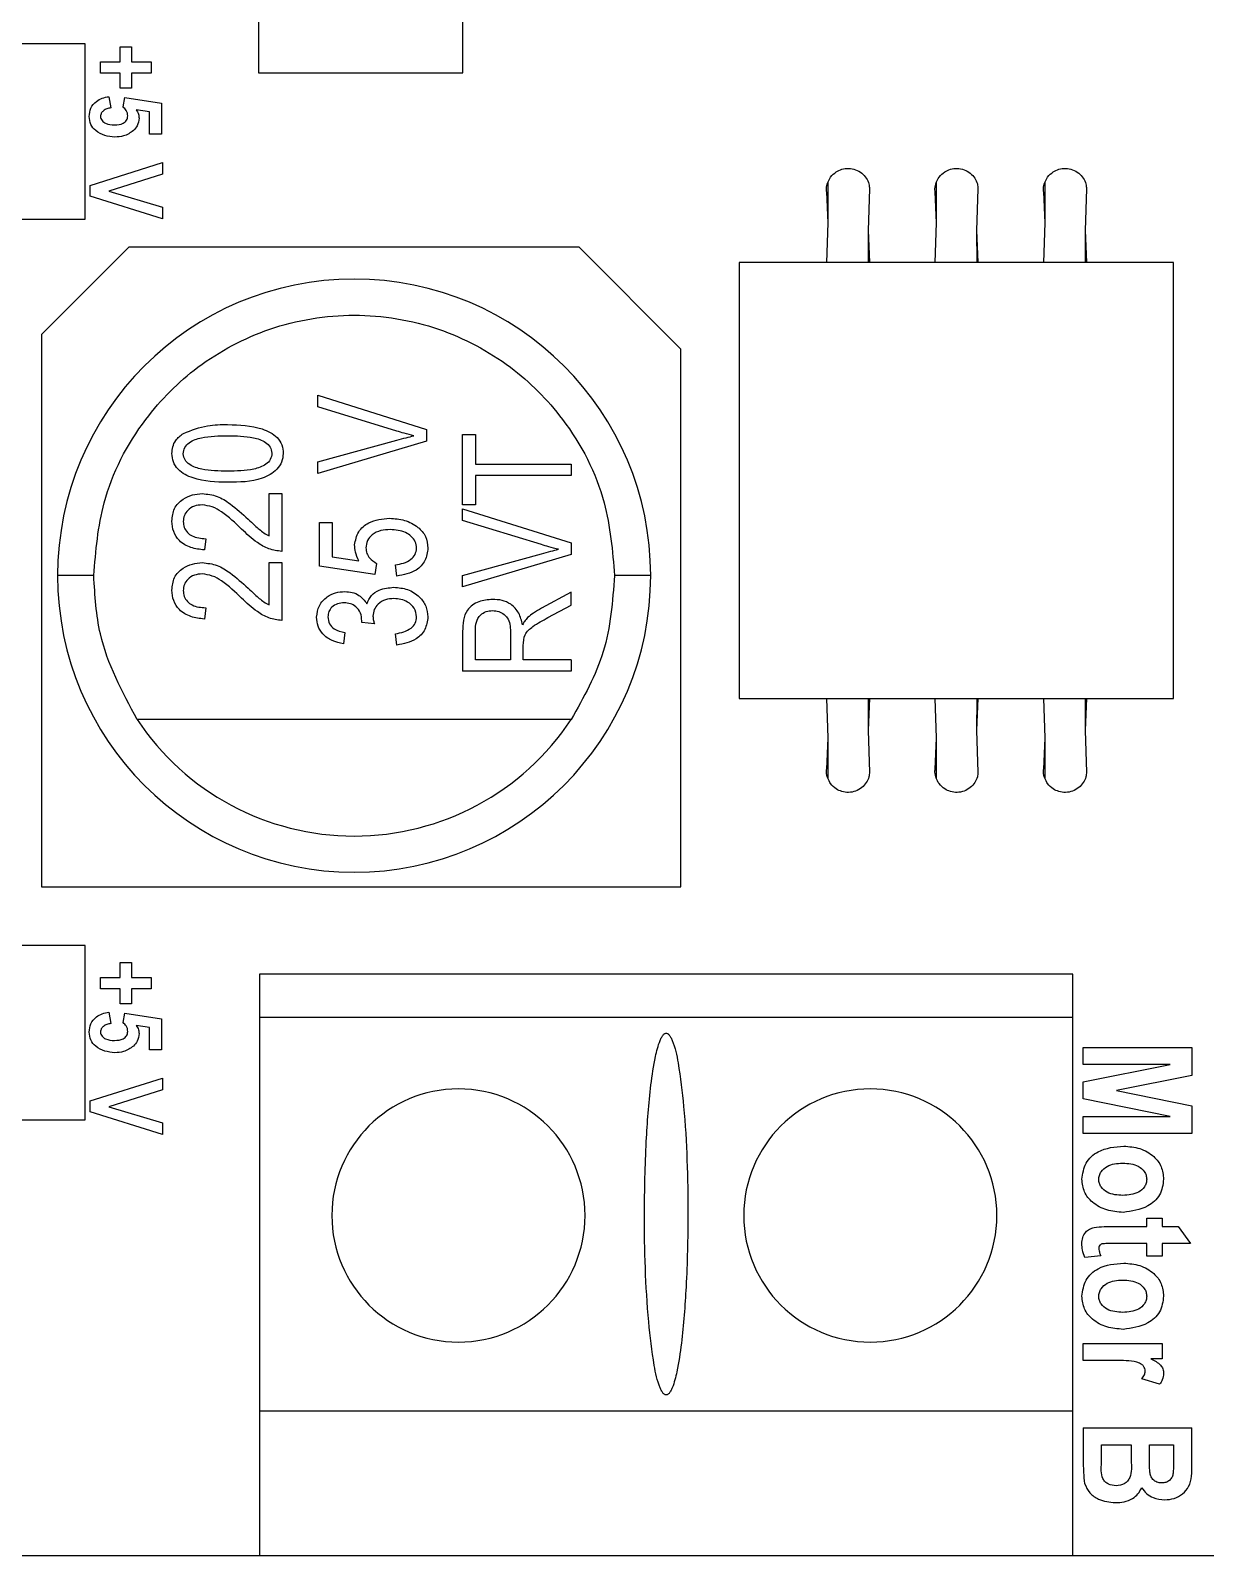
# Model space of a CAD drawing. Header units: millimetres. Extents: x 53 to 376, y 29 to 265.
# Drawn here: x 138.05 to 146.18, y 83.14 to 93.68 of the extents above; entities that cross this region are included whole.
import ezdxf

# ---------------------------------------------------------------- set-up
doc = ezdxf.new("R2010")
doc.units = ezdxf.units.MM

msp = doc.modelspace()

# ---------------------------------------------------------------- linework, layer by layer
at = {"color": 7, "linetype": 'Continuous', "lineweight": 25}
for p, q in [((139.6286, 94.3906), (139.6286, 93.3845)), ((141.0416, 93.3845), (141.0416, 94.3906)), ((138.4303, 93.5849), (135.8172, 93.5849)), ((138.4303, 92.3729), (138.4303, 93.5849)), ((138.6738, 93.4593), (138.6738, 93.5632)), ((138.6738, 93.5632), (138.7518, 93.5632)), ((138.7518, 93.5632), (138.7518, 93.4593)), ((138.5375, 93.3813), (138.5375, 93.4593)), ((138.5375, 93.4593), (138.6738, 93.4593)), ((138.7518, 93.4593), (138.8881, 93.4593)), ((138.8881, 93.4593), (138.8881, 93.3813)), ((138.6738, 93.3813), (138.5375, 93.3813)), ((138.6738, 93.2774), (138.6738, 93.3813)), ((138.8881, 93.3813), (138.7518, 93.3813)), ((138.7518, 93.3813), (138.7518, 93.2774)), ((139.6286, 93.3845), (141.0416, 93.3845)), ((138.5959, 93.219), (138.6089, 93.1411)), ((138.7518, 93.2774), (138.6738, 93.2774)), ((138.6933, 93.1478), (138.7063, 93.2125)), ((138.7063, 93.2125), (138.9596, 93.1735)), ((138.8751, 93.1144), (138.7848, 93.1283)), ((138.8751, 92.9593), (138.8751, 93.1144)), ((138.9596, 93.1735), (138.9596, 92.9593)), ((138.9596, 92.9593), (138.8751, 92.9593)), ((138.466, 92.6063), (138.966, 92.7644)), ((138.966, 92.7644), (138.966, 92.6834)), ((138.966, 92.6834), (138.596, 92.5664)), ((138.466, 92.531), (138.466, 92.6063)), ((138.596, 92.5664), (138.966, 92.4559)), ((143.5557, 92.5619), (143.5644, 92.3478)), ((143.8463, 92.2947), (143.8551, 92.5828)), ((144.3057, 92.5619), (144.3144, 92.3478)), ((144.5963, 92.2947), (144.6051, 92.5828)), ((145.0557, 92.5619), (145.0644, 92.3478)), ((145.3463, 92.2947), (145.3551, 92.5828)), ((138.966, 92.3748), (138.466, 92.531)), ((138.966, 92.4559), (138.966, 92.3748)), ((137.2224, 92.3729), (138.4303, 92.3729)), ((143.5644, 92.3465), (143.556, 92.0734)), ((143.5644, 92.3478), (143.5644, 92.3465)), ((144.3144, 92.3465), (144.306, 92.0734)), ((144.3144, 92.3478), (144.3144, 92.3465)), ((145.0644, 92.3465), (145.056, 92.0734)), ((145.0644, 92.3478), (145.0644, 92.3465)), ((143.8554, 92.0734), (143.8463, 92.2959)), ((143.8463, 92.2947), (143.8463, 92.2959)), ((144.6054, 92.0734), (144.5963, 92.2959)), ((145.3554, 92.0734), (145.3463, 92.2959)), ((138.7329, 92.1794), (138.1295, 91.576)), ((141.8453, 92.1794), (138.7329, 92.1794)), ((142.5501, 91.4746), (141.8453, 92.1794)), ((142.9517, 92.0734), (142.9517, 89.0605)), ((145.9553, 92.0734), (142.9517, 92.0734)), ((145.9553, 89.0605), (145.9553, 92.0734)), ((138.1295, 91.576), (138.1295, 87.7583)), ((142.5501, 87.7583), (142.5501, 91.4746)), ((140.0409, 91.0747), (140.0409, 91.1556)), ((140.0409, 91.1556), (140.7909, 90.9194)), ((140.585, 90.9079), (140.0409, 91.0747)), ((140.7909, 90.9194), (140.7909, 90.8389)), ((141.0409, 90.3974), (141.0409, 90.8844)), ((141.0409, 90.8844), (141.1286, 90.8844)), ((141.1286, 90.8844), (141.1286, 90.6798)), ((140.0409, 90.6948), (140.585, 90.8449)), ((140.7909, 90.8389), (140.0409, 90.6146)), ((140.0409, 90.6146), (140.0409, 90.6948)), ((141.1286, 90.6798), (141.7909, 90.6798)), ((141.7909, 90.6798), (141.7909, 90.6019)), ((141.7909, 90.6019), (141.1286, 90.6019)), ((141.1286, 90.6019), (141.1286, 90.3974)), ((139.7032, 90.1834), (139.7032, 90.4756)), ((139.7032, 90.4756), (139.7909, 90.4756)), ((139.7909, 90.4756), (139.7909, 90.0763)), ((141.1286, 90.3974), (141.0409, 90.3974)), ((141.0409, 90.2902), (141.0409, 90.3712)), ((141.0409, 90.3712), (141.7909, 90.135)), ((140.0506, 89.974), (140.0506, 90.276)), ((140.0506, 90.276), (140.1383, 90.276)), ((140.1383, 90.276), (140.1383, 90.0393)), ((141.585, 90.1234), (141.0409, 90.2902)), ((139.2649, 90.164), (139.2552, 90.086)), ((141.7909, 90.135), (141.7909, 90.0545)), ((140.1383, 90.0393), (140.3235, 90.0112)), ((141.0409, 89.9104), (141.585, 90.0604)), ((141.7909, 90.0545), (141.0409, 89.8302)), ((139.7032, 89.7062), (139.7032, 89.9984)), ((139.7032, 89.9984), (139.7909, 89.9984)), ((139.7909, 89.9984), (139.7909, 89.599)), ((140.4349, 89.9156), (140.0506, 89.974)), ((140.446, 89.9935), (140.4349, 89.9156)), ((140.5864, 89.9058), (140.5766, 89.9838)), ((141.0409, 89.8302), (141.0409, 89.9104)), ((141.7909, 89.7935), (141.5859, 89.6838)), ((141.6305, 89.6183), (141.7909, 89.7049)), ((141.7909, 89.7049), (141.7909, 89.7935)), ((139.2649, 89.6867), (139.2552, 89.6088)), ((140.3428, 89.5844), (140.3439, 89.5961)), ((140.226, 89.5162), (140.2162, 89.4383)), ((140.4311, 89.5747), (140.3428, 89.5844)), ((140.5864, 89.4286), (140.5766, 89.5065)), ((141.0409, 89.5235), (141.0409, 89.248)), ((141.1286, 89.326), (141.1286, 89.529)), ((141.3721, 89.5087), (141.3721, 89.326)), ((141.4597, 89.326), (141.4597, 89.4253)), ((141.3721, 89.326), (141.1286, 89.326)), ((141.7909, 89.326), (141.4597, 89.326)), ((141.7909, 89.326), (141.7909, 89.248)), ((141.7909, 89.248), (141.0409, 89.248)), ((142.9517, 89.0605), (145.9553, 89.0605)), ((143.556, 89.0605), (143.5644, 88.7874)), ((143.8463, 88.8379), (143.8554, 89.0605)), ((144.306, 89.0605), (144.3144, 88.7874)), ((144.5963, 88.8379), (144.6054, 89.0605)), ((145.056, 89.0605), (145.0644, 88.7874)), ((145.3463, 88.8379), (145.3554, 89.0605)), ((141.7909, 88.9139), (138.7909, 88.9139)), ((143.5644, 88.7861), (143.5557, 88.572)), ((143.5644, 88.7874), (143.5644, 88.7861)), ((143.8551, 88.5511), (143.8463, 88.8392)), ((143.8463, 88.8379), (143.8463, 88.8392)), ((144.3144, 88.7861), (144.3057, 88.572)), ((144.3144, 88.7874), (144.3144, 88.7861)), ((144.6051, 88.5511), (144.5963, 88.8392)), ((145.0644, 88.7861), (145.0557, 88.572)), ((145.0644, 88.7874), (145.0644, 88.7861)), ((145.3551, 88.5511), (145.3463, 88.8392)), ((138.1295, 87.7583), (142.5501, 87.7583)), ((138.4303, 87.3531), (137.2224, 87.3531)), ((138.4303, 86.1478), (138.4303, 87.3531)), ((138.6738, 87.1311), (138.6738, 87.235)), ((138.6738, 87.235), (138.7518, 87.235)), ((138.7518, 87.235), (138.7518, 87.1311)), ((138.5375, 87.0532), (138.5375, 87.1311)), ((138.5375, 87.1311), (138.6738, 87.1311)), ((138.7518, 87.1311), (138.8881, 87.1311)), ((138.8881, 87.1311), (138.8881, 87.0532)), ((145.2589, 87.1552), (139.6367, 87.1552)), ((139.6367, 87.1552), (139.6367, 86.8552)), ((145.2589, 86.8552), (145.2589, 87.1552)), ((138.6738, 87.0532), (138.5375, 87.0532)), ((138.6738, 86.9493), (138.6738, 87.0532)), ((138.8881, 87.0532), (138.7518, 87.0532)), ((138.7518, 87.0532), (138.7518, 86.9493)), ((138.5959, 86.8908), (138.6089, 86.8129)), ((138.7518, 86.9493), (138.6738, 86.9493)), ((138.6933, 86.8196), (138.7063, 86.8843)), ((138.7063, 86.8843), (138.9596, 86.8454)), ((139.6367, 86.8552), (139.6367, 84.1362)), ((145.2589, 86.8552), (139.6367, 86.8552)), ((145.2589, 84.1362), (145.2589, 86.8552)), ((138.8751, 86.7862), (138.7848, 86.8001)), ((138.8751, 86.6311), (138.8751, 86.7862)), ((138.9596, 86.8454), (138.9596, 86.6311)), ((145.3312, 86.5306), (145.3312, 86.6475)), ((145.3312, 86.6475), (146.0812, 86.6475)), ((146.0812, 86.6475), (146.0812, 86.454)), ((138.9596, 86.6311), (138.8751, 86.6311)), ((138.466, 86.2781), (138.966, 86.4363)), ((138.966, 86.4363), (138.966, 86.3552)), ((145.3312, 86.411), (145.9313, 86.5306)), ((145.9313, 86.5306), (145.3312, 86.5306)), ((146.0812, 86.454), (145.5598, 86.3504)), ((138.966, 86.3552), (138.596, 86.2382)), ((145.3312, 86.2921), (145.3312, 86.411)), ((145.5598, 86.3504), (146.0812, 86.2448)), ((138.466, 86.2028), (138.466, 86.2781)), ((138.596, 86.2382), (138.966, 86.1278)), ((145.9313, 86.1702), (145.3312, 86.2921)), ((146.0812, 86.2448), (146.0812, 86.0533)), ((135.8172, 86.1478), (138.4303, 86.1478)), ((138.966, 86.0467), (138.466, 86.2028)), ((138.966, 86.1278), (138.966, 86.0467)), ((145.3312, 86.1702), (145.9313, 86.1702)), ((145.3312, 86.0533), (145.3312, 86.1702)), ((146.0812, 86.0533), (145.3312, 86.0533)), ((145.5289, 85.4104), (145.7695, 85.4104)), ((145.7695, 85.4104), (145.7695, 85.4689)), ((145.7695, 85.4689), (145.8766, 85.4689)), ((145.8766, 85.4689), (145.8766, 85.4104)), ((145.8766, 85.4104), (145.9862, 85.4104)), ((145.9862, 85.4104), (146.0714, 85.2936)), ((145.7695, 85.2936), (145.5441, 85.2936)), ((145.7695, 85.2059), (145.7695, 85.2936)), ((145.8766, 85.2936), (145.8766, 85.2059)), ((146.0714, 85.2936), (145.8766, 85.2936)), ((145.4523, 85.2065), (145.343, 85.1962)), ((145.8766, 85.2059), (145.7695, 85.2059)), ((145.3312, 84.4851), (145.3312, 84.602)), ((145.3312, 84.602), (145.8766, 84.602)), ((145.8766, 84.602), (145.8766, 84.4949)), ((145.4996, 84.4851), (145.3312, 84.4851)), ((145.8766, 84.4949), (145.7992, 84.4949)), ((145.8591, 84.3195), (145.7361, 84.3565)), ((139.6367, 84.1362), (145.2589, 84.1362)), ((139.6367, 84.1362), (139.6367, 83.1362)), ((145.2589, 83.1362), (145.2589, 84.1362)), ((145.3312, 84.0176), (145.3312, 83.8079)), ((145.3312, 84.0176), (146.0812, 84.0176)), ((146.0812, 83.7656), (146.0812, 84.0176)), ((145.4578, 83.9007), (145.6623, 83.9007)), ((145.4578, 83.7771), (145.4578, 83.9007)), ((145.6623, 83.9007), (145.6623, 83.793)), ((145.789, 83.9007), (145.9545, 83.9007)), ((145.789, 83.8112), (145.789, 83.9007)), ((145.9545, 83.9007), (145.9545, 83.8223)), ((136.7682, 83.1362), (139.6367, 83.1362)), ((139.6367, 83.1362), (145.2589, 83.1362)), ((145.2589, 83.1362), (154.5779, 83.1362))]:
    msp.add_line(p, q, dxfattribs=at)
at = {"color": 8, "linetype": 'Continuous', "lineweight": 25}
for p, q in [((143.5646, 92.6252), (143.5644, 92.3478)), ((144.3146, 92.6252), (144.3144, 92.3478)), ((145.0646, 92.6252), (145.0644, 92.3478)), ((143.8465, 92.0734), (143.8463, 92.2947)), ((144.5965, 92.0734), (144.5963, 92.2959)), ((145.3465, 92.0734), (145.3463, 92.2959)), ((143.8463, 88.8392), (143.8465, 89.0605)), ((144.5963, 88.8379), (144.5965, 89.0605)), ((145.3463, 88.8379), (145.3465, 89.0605)), ((143.5644, 88.7861), (143.5646, 88.5087)), ((144.3144, 88.7861), (144.3146, 88.5087)), ((145.0644, 88.7861), (145.0646, 88.5087))]:
    msp.add_line(p, q, dxfattribs=at)
at = {"color": 7, "linetype": 'Continuous', "lineweight": 25}
for centre, radius, start, end in [((140.2909, 89.9089), 2.05, 90, 180), ((140.2909, 89.9089), 2.05, 0, 90), ((140.2909, 89.9089), 2.05, 180, 270), ((140.2909, 89.9089), 2.05, 270, 0), ((140.2909, 89.9089), 1.8, 213.55731, 326.44269), ((141.0117, 85.4862), 0.875, 0, 180), ((143.8589, 85.4862), 0.875, 0, 180), ((141.0117, 85.4862), 0.875, 180, 0), ((143.8589, 85.4862), 0.875, 180, 0)]:
    msp.add_arc(centre, radius, start, end, dxfattribs=at)
for points, knots in [([(138.4596, 93.0818), (138.4617, 93.1019), (138.4659, 93.1421), (138.5033, 93.187), (138.5493, 93.2112), (138.5804, 93.2164), (138.5959, 93.219)], [0, 0, 0, 0, 0.27953209, 0.55867709, 0.77909964, 1, 1, 1, 1]), ([(138.6364, 92.9398), (138.6128, 92.942), (138.5656, 92.9466), (138.5061, 92.9775), (138.465, 93.0256), (138.4614, 93.0631), (138.4596, 93.0818)], [0, 0, 0, 0, 0.2804649, 0.5609144, 0.7802416, 1, 1, 1, 1]), ([(138.6089, 93.1411), (138.5996, 93.1397), (138.5809, 93.137), (138.5579, 93.1239), (138.5411, 93.1054), (138.5387, 93.0907), (138.5375, 93.0833)], [0, 0, 0, 0, 0.2807189, 0.560673, 0.7809003, 1, 1, 1, 1]), ([(138.5375, 93.0833), (138.538, 93.0781), (138.539, 93.0675), (138.5502, 93.0492), (138.5808, 93.0265), (138.613, 93.0251), (138.6345, 93.0242)], [0, 0, 0, 0, 0.1253582, 0.2507378, 0.5004259, 1, 1, 1, 1]), ([(138.6345, 93.0242), (138.6557, 93.0252), (138.6875, 93.0267), (138.7159, 93.0516), (138.7246, 93.0707), (138.7254, 93.081), (138.7258, 93.0862)], [0, 0, 0, 0, 0.4992306, 0.7488448, 0.8743838, 1, 1, 1, 1]), ([(138.7258, 93.0862), (138.7252, 93.0929), (138.7241, 93.1063), (138.7134, 93.1284), (138.7009, 93.1404), (138.6933, 93.1478)], [0, 0, 0, 0, 0.2800269, 0.5601519, 1, 1, 1, 1]), ([(138.8037, 93.0715), (138.8016, 93.0529), (138.7978, 93.0198), (138.7753, 92.9955), (138.7654, 92.9847)], [0, 0, 0, 0, 0.55891, 1, 1, 1, 1]), ([(138.7848, 93.1283), (138.7907, 93.1184), (138.8012, 93.1008), (138.803, 93.0804), (138.8037, 93.0715)], [0, 0, 0, 0, 0.5599586, 1, 1, 1, 1]), ([(138.7654, 92.9847), (138.7435, 92.9697), (138.7044, 92.9429), (138.6572, 92.9407), (138.6364, 92.9398)], [0, 0, 0, 0, 0.5584333, 1, 1, 1, 1]), ([(143.5646, 92.6252), (143.5706, 92.6382), (143.5841, 92.6675), (143.6195, 92.6994), (143.663, 92.7196), (143.7096, 92.7258), (143.7581, 92.7168), (143.801, 92.6923), (143.8319, 92.6573), (143.851, 92.6195), (143.8524, 92.5936), (143.853, 92.582)], [0, 0, 0, 0, 0.10494218, 0.2357126, 0.33982716, 0.45447858, 0.57535405, 0.69622695, 0.81088168, 0.91499708, 1, 1, 1, 1]), ([(144.3146, 92.6252), (144.3206, 92.6382), (144.3341, 92.6675), (144.3695, 92.6994), (144.413, 92.7196), (144.4596, 92.7258), (144.5081, 92.7168), (144.551, 92.6923), (144.5819, 92.6573), (144.601, 92.6195), (144.6024, 92.5936), (144.603, 92.582)], [0, 0, 0, 0, 0.1049421, 0.2357125, 0.339827, 0.4544829, 0.5753538, 0.6962266, 0.8108813, 0.9149966, 1, 1, 1, 1]), ([(145.0646, 92.6252), (145.0706, 92.6382), (145.0841, 92.6675), (145.1195, 92.6994), (145.163, 92.7196), (145.2096, 92.7258), (145.2581, 92.7168), (145.301, 92.6923), (145.3319, 92.6573), (145.351, 92.6195), (145.3524, 92.5936), (145.353, 92.582)], [0, 0, 0, 0, 0.1049421, 0.2357125, 0.339827, 0.4544829, 0.5753538, 0.6962266, 0.8108813, 0.9149966, 1, 1, 1, 1]), ([(143.5595, 92.5495), (143.5573, 92.5608), (143.5526, 92.5863), (143.5603, 92.6113), (143.5646, 92.6252)], [0, 0, 0, 0, 0.4433395, 1, 1, 1, 1]), ([(144.3095, 92.5495), (144.3073, 92.5608), (144.3026, 92.5863), (144.3103, 92.6113), (144.3146, 92.6252)], [0, 0, 0, 0, 0.4433395, 1, 1, 1, 1]), ([(145.0595, 92.5495), (145.0573, 92.5608), (145.0526, 92.5863), (145.0603, 92.6113), (145.0646, 92.6252)], [0, 0, 0, 0, 0.4433395, 1, 1, 1, 1]), ([(138.4909, 89.9089), (138.5051, 90.0791), (138.5372, 90.4645), (138.8012, 90.9717), (139.2082, 91.3807), (139.7067, 91.6445), (140.2909, 91.7419), (140.8751, 91.6445), (141.3736, 91.3807), (141.7806, 90.9717), (142.0446, 90.4645), (142.0767, 90.0791), (142.0909, 89.9089)], [0, 0, 0, 0, 0.09041246, 0.20477625, 0.29518873, 0.3948976, 0.49999997, 0.60510235, 0.70481137, 0.79522373, 0.90958751, 1, 1, 1, 1]), ([(139.0312, 90.7537), (139.0323, 90.7692), (139.0346, 90.8003), (139.0588, 90.852), (139.0908, 90.8767), (139.1103, 90.8917)], [0, 0, 0, 0, 0.2805287, 0.5607043, 1, 1, 1, 1]), ([(139.1091, 90.7505), (139.1114, 90.7657), (139.1161, 90.7962), (139.1611, 90.8407), (139.2639, 90.8743), (139.355, 90.8747), (139.4159, 90.875)], [0, 0, 0, 0, 0.1242167, 0.2490975, 0.4981987, 1, 1, 1, 1]), ([(139.1103, 90.8917), (139.1653, 90.9133), (139.2639, 90.952), (139.3696, 90.9526), (139.4162, 90.9529)], [0, 0, 0, 0, 0.5583486, 1, 1, 1, 1]), ([(139.4159, 90.875), (139.4762, 90.8747), (139.5665, 90.8744), (139.6674, 90.8413), (139.7145, 90.8001), (139.72, 90.77), (139.7227, 90.7551)], [0, 0, 0, 0, 0.5017677, 0.751081, 0.8760536, 1, 1, 1, 1]), ([(139.4162, 90.9529), (139.497, 90.9504), (139.6179, 90.9467), (139.7488, 90.8823), (139.7953, 90.8134), (139.7988, 90.773), (139.8006, 90.7528)], [0, 0, 0, 0, 0.5008645, 0.7499492, 0.8749112, 1, 1, 1, 1]), ([(140.7032, 90.875), (140.6811, 90.8807), (140.6414, 90.891), (140.6022, 90.9027), (140.585, 90.9079)], [0, 0, 0, 0, 0.5599913, 1, 1, 1, 1]), ([(140.585, 90.8449), (140.607, 90.8507), (140.6463, 90.8612), (140.6858, 90.8708), (140.7032, 90.875)], [0, 0, 0, 0, 0.5600019, 1, 1, 1, 1]), ([(139.4162, 90.5536), (139.3353, 90.556), (139.2142, 90.5597), (139.0831, 90.6241), (139.0366, 90.693), (139.033, 90.7335), (139.0312, 90.7537)], [0, 0, 0, 0, 0.50081964, 0.74996435, 0.87490335, 1, 1, 1, 1]), ([(139.7227, 90.7551), (139.7203, 90.7399), (139.7155, 90.7095), (139.6699, 90.6658), (139.5676, 90.6321), (139.4767, 90.6317), (139.4159, 90.6315)], [0, 0, 0, 0, 0.1241711, 0.2490431, 0.4981939, 1, 1, 1, 1]), ([(139.8006, 90.7528), (139.7985, 90.7326), (139.7943, 90.6924), (139.747, 90.6247), (139.6191, 90.5558), (139.4974, 90.5544), (139.4162, 90.5536)], [0, 0, 0, 0, 0.12497387, 0.25003946, 0.49900166, 1, 1, 1, 1]), ([(139.4159, 90.6315), (139.3557, 90.6318), (139.2656, 90.6322), (139.1648, 90.6648), (139.1174, 90.7056), (139.1119, 90.7356), (139.1091, 90.7505)], [0, 0, 0, 0, 0.501809, 0.7511799, 0.8760776, 1, 1, 1, 1]), ([(139.0312, 90.2857), (139.0339, 90.3159), (139.0394, 90.3761), (139.1016, 90.4377), (139.1712, 90.4703), (139.2179, 90.4739), (139.2413, 90.4756)], [0, 0, 0, 0, 0.2796855, 0.5581943, 0.7790705, 1, 1, 1, 1]), ([(139.2413, 90.4756), (139.2761, 90.4718), (139.3457, 90.4642), (139.4515, 90.3951), (139.5173, 90.3356), (139.5576, 90.2993)], [0, 0, 0, 0, 0.279147, 0.5590622, 1, 1, 1, 1]), ([(139.2398, 90.3977), (139.2216, 90.3963), (139.1851, 90.3934), (139.1413, 90.3649), (139.1134, 90.3258), (139.1105, 90.2972), (139.1091, 90.2828)], [0, 0, 0, 0, 0.2804285, 0.5599235, 0.7798798, 1, 1, 1, 1]), ([(139.5125, 90.23), (139.4686, 90.2726), (139.4073, 90.3318), (139.3117, 90.388), (139.2637, 90.3945), (139.2398, 90.3977)], [0, 0, 0, 0, 0.560609, 0.78059, 1, 1, 1, 1]), ([(139.2552, 90.086), (139.2239, 90.0898), (139.1617, 90.0973), (139.083, 90.1416), (139.0371, 90.2115), (139.0332, 90.2609), (139.0312, 90.2857)], [0, 0, 0, 0, 0.2809256, 0.56012, 0.7797836, 1, 1, 1, 1]), ([(139.1091, 90.2828), (139.1103, 90.269), (139.1128, 90.2415), (139.1364, 90.2063), (139.1849, 90.1697), (139.232, 90.1663), (139.2649, 90.164)], [0, 0, 0, 0, 0.18703834, 0.37392862, 0.56103987, 1, 1, 1, 1]), ([(139.7909, 90.0763), (139.7606, 90.0802), (139.6999, 90.0881), (139.6048, 90.1445), (139.5476, 90.1976), (139.5125, 90.23)], [0, 0, 0, 0, 0.278994, 0.5591481, 1, 1, 1, 1]), ([(139.5576, 90.2993), (139.5731, 90.2848), (139.5985, 90.261), (139.6347, 90.2286), (139.6668, 90.2026), (139.6911, 90.1898), (139.7032, 90.1834)], [0, 0, 0, 0, 0.340061, 0.5600873, 0.780068, 1, 1, 1, 1]), ([(140.2941, 90.1223), (140.3003, 90.1534), (140.3126, 90.216), (140.4046, 90.2925), (140.4859, 90.3004), (140.5355, 90.3052)], [0, 0, 0, 0, 0.2787336, 0.5596186, 1, 1, 1, 1]), ([(140.5398, 90.2273), (140.5177, 90.2262), (140.4736, 90.2241), (140.417, 90.1971), (140.3783, 90.1527), (140.3742, 90.1179), (140.3721, 90.1005)], [0, 0, 0, 0, 0.28105802, 0.56063994, 0.78041522, 1, 1, 1, 1]), ([(140.5355, 90.3052), (140.5706, 90.3026), (140.6406, 90.2974), (140.7288, 90.252), (140.7915, 90.1825), (140.7976, 90.127), (140.8006, 90.0993)], [0, 0, 0, 0, 0.28072495, 0.56086561, 0.78041618, 1, 1, 1, 1]), ([(140.7227, 90.0985), (140.7207, 90.1141), (140.7168, 90.1452), (140.6857, 90.1818), (140.6298, 90.2204), (140.5769, 90.2244), (140.5398, 90.2273)], [0, 0, 0, 0, 0.1864658, 0.3733933, 0.5606476, 1, 1, 1, 1]), ([(140.3235, 90.0112), (140.3141, 90.0309), (140.2972, 90.0662), (140.2951, 90.1051), (140.2941, 90.1223)], [0, 0, 0, 0, 0.5597816, 1, 1, 1, 1]), ([(141.7032, 90.0906), (141.6811, 90.0963), (141.6414, 90.1066), (141.6022, 90.1183), (141.585, 90.1234)], [0, 0, 0, 0, 0.5599799, 1, 1, 1, 1]), ([(140.3721, 90.1005), (140.3735, 90.0877), (140.3763, 90.0621), (140.4006, 90.0217), (140.4288, 90.0042), (140.446, 89.9935)], [0, 0, 0, 0, 0.2802127, 0.5607513, 1, 1, 1, 1]), ([(140.5766, 89.9838), (140.5955, 89.9867), (140.6331, 89.9926), (140.6813, 90.0164), (140.7161, 90.0535), (140.7205, 90.0835), (140.7227, 90.0985)], [0, 0, 0, 0, 0.28111587, 0.56110127, 0.78100775, 1, 1, 1, 1]), ([(140.8006, 90.0993), (140.7966, 90.0694), (140.7885, 90.0095), (140.7099, 89.9276), (140.6332, 89.9141), (140.5864, 89.9058)], [0, 0, 0, 0, 0.2799864, 0.5604416, 1, 1, 1, 1]), ([(141.585, 90.0604), (141.607, 90.0663), (141.6463, 90.0768), (141.6858, 90.0864), (141.7032, 90.0906)], [0, 0, 0, 0, 0.56000537, 1, 1, 1, 1]), ([(138.4909, 89.9089), (138.4555, 89.9089), (138.3817, 89.9089), (138.2979, 89.9089), (138.2491, 89.9089), (138.2436, 89.9089), (138.2409, 89.9089)], [0, 0, 0, 0, 0.27026278, 0.56242909, 0.78973676, 1, 1, 1, 1]), ([(138.7909, 88.9139), (138.6876, 89.1062), (138.5192, 89.4197), (138.4988, 89.7725), (138.4909, 89.9089)], [0, 0, 0, 0, 0.6132947, 1, 1, 1, 1]), ([(139.0312, 89.8084), (139.0339, 89.8386), (139.0394, 89.8989), (139.1016, 89.9604), (139.1712, 89.993), (139.2179, 89.9966), (139.2413, 89.9984)], [0, 0, 0, 0, 0.279685, 0.5581939, 0.7790702, 1, 1, 1, 1]), ([(139.2398, 89.9205), (139.2216, 89.919), (139.1851, 89.9161), (139.1413, 89.8877), (139.1134, 89.8486), (139.1105, 89.8199), (139.1091, 89.8055)], [0, 0, 0, 0, 0.2804281, 0.5599236, 0.7798788, 1, 1, 1, 1]), ([(139.5125, 89.7527), (139.4686, 89.7953), (139.4073, 89.8545), (139.3117, 89.9107), (139.2637, 89.9172), (139.2398, 89.9205)], [0, 0, 0, 0, 0.5606092, 0.7805901, 1, 1, 1, 1]), ([(139.2413, 89.9984), (139.2761, 89.9946), (139.3457, 89.9869), (139.4515, 89.9178), (139.5173, 89.8584), (139.5576, 89.822)], [0, 0, 0, 0, 0.279147, 0.5590622, 1, 1, 1, 1]), ([(142.0909, 89.9089), (142.0773, 89.7301), (142.0504, 89.3763), (141.8768, 89.0669), (141.7909, 88.9139)], [0, 0, 0, 0, 0.5052854, 1, 1, 1, 1]), ([(142.3409, 89.9089), (142.3365, 89.9089), (142.3273, 89.9089), (142.2597, 89.9089), (142.1756, 89.9089), (142.1184, 89.9089), (142.0909, 89.9089)], [0, 0, 0, 0, 0.27026027, 0.56242911, 0.78973611, 1, 1, 1, 1]), ([(139.2552, 89.6088), (139.2239, 89.6125), (139.1617, 89.6201), (139.083, 89.6643), (139.0371, 89.7342), (139.0332, 89.7837), (139.0312, 89.8084)], [0, 0, 0, 0, 0.2809255, 0.56012014, 0.77978301, 1, 1, 1, 1]), ([(139.1091, 89.8055), (139.1103, 89.7918), (139.1128, 89.7642), (139.1364, 89.729), (139.1849, 89.6925), (139.232, 89.6891), (139.2649, 89.6867)], [0, 0, 0, 0, 0.18703846, 0.37392886, 0.56103959, 1, 1, 1, 1]), ([(139.5576, 89.822), (139.5731, 89.8075), (139.5985, 89.7837), (139.6347, 89.7513), (139.6668, 89.7254), (139.6911, 89.7126), (139.7032, 89.7062)], [0, 0, 0, 0, 0.340061, 0.56008719, 0.78006867, 1, 1, 1, 1]), ([(140.3794, 89.7142), (140.3879, 89.7347), (140.4049, 89.7757), (140.4744, 89.8193), (140.5306, 89.8246), (140.5649, 89.8279)], [0, 0, 0, 0, 0.2796374, 0.5598247, 1, 1, 1, 1]), ([(140.5649, 89.8279), (140.5976, 89.8254), (140.663, 89.8204), (140.7407, 89.7687), (140.7923, 89.7), (140.7978, 89.6486), (140.8006, 89.6229)], [0, 0, 0, 0, 0.2803902, 0.5599335, 0.7800605, 1, 1, 1, 1]), ([(139.7909, 89.599), (139.7606, 89.603), (139.6999, 89.6108), (139.6048, 89.6672), (139.5476, 89.7203), (139.5125, 89.7527)], [0, 0, 0, 0, 0.2789939, 0.5591481, 1, 1, 1, 1]), ([(140.0312, 89.6219), (140.0349, 89.6494), (140.0424, 89.7045), (140.0978, 89.7622), (140.1615, 89.7943), (140.2048, 89.7972), (140.2264, 89.7987)], [0, 0, 0, 0, 0.2791074, 0.558817, 0.7792196, 1, 1, 1, 1]), ([(140.222, 89.7208), (140.2064, 89.7197), (140.1752, 89.7175), (140.1374, 89.6939), (140.113, 89.6608), (140.1104, 89.6362), (140.1091, 89.624)], [0, 0, 0, 0, 0.2804878, 0.5599285, 0.7799868, 1, 1, 1, 1]), ([(140.3439, 89.5961), (140.3423, 89.6146), (140.339, 89.6513), (140.3074, 89.6943), (140.2654, 89.7178), (140.2365, 89.7198), (140.222, 89.7208)], [0, 0, 0, 0, 0.2801204, 0.5593136, 0.7793502, 1, 1, 1, 1]), ([(140.2264, 89.7987), (140.2435, 89.7975), (140.2777, 89.7952), (140.3357, 89.7712), (140.3628, 89.7358), (140.3794, 89.7142)], [0, 0, 0, 0, 0.2810103, 0.5616795, 1, 1, 1, 1]), ([(140.5658, 89.75), (140.5459, 89.7486), (140.5063, 89.7459), (140.4577, 89.7168), (140.426, 89.6751), (140.4225, 89.644), (140.4208, 89.6284)], [0, 0, 0, 0, 0.2806628, 0.5602242, 0.7801608, 1, 1, 1, 1]), ([(140.7227, 89.6241), (140.719, 89.645), (140.7116, 89.6868), (140.6652, 89.7269), (140.6152, 89.7475), (140.5823, 89.7492), (140.5658, 89.75)], [0, 0, 0, 0, 0.278148, 0.5580712, 0.7788411, 1, 1, 1, 1]), ([(141.2476, 89.7448), (141.2151, 89.7418), (141.1505, 89.7359), (141.0706, 89.6813), (141.0423, 89.5999), (141.0414, 89.549), (141.0409, 89.5235)], [0, 0, 0, 0, 0.2804054, 0.5593608, 0.7786621, 1, 1, 1, 1]), ([(141.4549, 89.5695), (141.4482, 89.5968), (141.4351, 89.6515), (141.3806, 89.7117), (141.3136, 89.7411), (141.2696, 89.7436), (141.2476, 89.7448)], [0, 0, 0, 0, 0.2802406, 0.5591752, 0.7793385, 1, 1, 1, 1]), ([(140.2162, 89.4383), (140.1899, 89.4438), (140.1373, 89.4547), (140.0745, 89.4986), (140.0369, 89.5585), (140.0331, 89.6007), (140.0312, 89.6219)], [0, 0, 0, 0, 0.2807005, 0.5600494, 0.7799439, 1, 1, 1, 1]), ([(140.1091, 89.624), (140.1112, 89.6075), (140.1154, 89.5746), (140.1587, 89.53), (140.2004, 89.5214), (140.226, 89.5162)], [0, 0, 0, 0, 0.2800556, 0.5598731, 1, 1, 1, 1]), ([(140.4208, 89.6284), (140.4217, 89.6182), (140.4232, 89.5999), (140.4287, 89.5824), (140.4311, 89.5747)], [0, 0, 0, 0, 0.55969901, 1, 1, 1, 1]), ([(140.5766, 89.5065), (140.615, 89.5144), (140.6686, 89.5254), (140.7175, 89.5784), (140.721, 89.6089), (140.7227, 89.6241)], [0, 0, 0, 0, 0.5596233, 0.779835, 1, 1, 1, 1]), ([(140.8006, 89.6229), (140.7965, 89.593), (140.7881, 89.5332), (140.7093, 89.452), (140.6329, 89.4374), (140.5864, 89.4286)], [0, 0, 0, 0, 0.27996213, 0.56056031, 1, 1, 1, 1]), ([(141.1286, 89.529), (141.1295, 89.5484), (141.1313, 89.5871), (141.1582, 89.6366), (141.2022, 89.6636), (141.2327, 89.6658), (141.248, 89.6669)], [0, 0, 0, 0, 0.2809839, 0.5597529, 0.7794667, 1, 1, 1, 1]), ([(141.248, 89.6669), (141.2623, 89.6657), (141.291, 89.6635), (141.3295, 89.6425), (141.37, 89.593), (141.3712, 89.5435), (141.3721, 89.5087)], [0, 0, 0, 0, 0.1872326, 0.3741898, 0.5610776, 1, 1, 1, 1]), ([(141.4899, 89.6185), (141.4824, 89.61), (141.469, 89.5949), (141.4592, 89.5772), (141.4549, 89.5695)], [0, 0, 0, 0, 0.559723, 1, 1, 1, 1]), ([(141.4597, 89.4253), (141.4611, 89.4519), (141.4638, 89.505), (141.5371, 89.5695), (141.595, 89.5998), (141.6305, 89.6183)], [0, 0, 0, 0, 0.2788779, 0.5580013, 1, 1, 1, 1]), ([(141.5859, 89.6838), (141.567, 89.673), (141.5333, 89.6537), (141.5031, 89.6292), (141.4899, 89.6185)], [0, 0, 0, 0, 0.5599486, 1, 1, 1, 1]), ([(143.5646, 88.5087), (143.5603, 88.5226), (143.5526, 88.5476), (143.5573, 88.5731), (143.5595, 88.5844)], [0, 0, 0, 0, 0.5566605, 1, 1, 1, 1]), ([(143.853, 88.5519), (143.8524, 88.5403), (143.851, 88.5144), (143.8319, 88.4765), (143.801, 88.4416), (143.7581, 88.4171), (143.7096, 88.408), (143.663, 88.4142), (143.6195, 88.4345), (143.5841, 88.4664), (143.5706, 88.4957), (143.5646, 88.5087)], [0, 0, 0, 0, 0.0850029, 0.1891181, 0.3037727, 0.4246459, 0.5455213, 0.6601727, 0.7642874, 0.8950573, 1, 1, 1, 1]), ([(144.3146, 88.5087), (144.3103, 88.5226), (144.3026, 88.5476), (144.3073, 88.5731), (144.3095, 88.5844)], [0, 0, 0, 0, 0.5566605, 1, 1, 1, 1]), ([(144.603, 88.5519), (144.6024, 88.5403), (144.601, 88.5144), (144.5819, 88.4765), (144.551, 88.4416), (144.5081, 88.4171), (144.4596, 88.408), (144.413, 88.4142), (144.3695, 88.4345), (144.3341, 88.4664), (144.3206, 88.4957), (144.3146, 88.5087)], [0, 0, 0, 0, 0.0850034, 0.1891185, 0.303773, 0.4246462, 0.545517, 0.6601729, 0.7642876, 0.8950573, 1, 1, 1, 1]), ([(145.0646, 88.5087), (145.0603, 88.5226), (145.0526, 88.5476), (145.0573, 88.5731), (145.0595, 88.5844)], [0, 0, 0, 0, 0.5566605, 1, 1, 1, 1]), ([(145.353, 88.5519), (145.3524, 88.5403), (145.351, 88.5144), (145.3319, 88.4765), (145.301, 88.4416), (145.2581, 88.4171), (145.2096, 88.408), (145.163, 88.4142), (145.1195, 88.4345), (145.0841, 88.4664), (145.0706, 88.4957), (145.0646, 88.5087)], [0, 0, 0, 0, 0.0850034, 0.1891185, 0.303773, 0.4246462, 0.545517, 0.6601729, 0.7642876, 0.8950573, 1, 1, 1, 1]), ([(138.4596, 86.7537), (138.4617, 86.7738), (138.4659, 86.8139), (138.5033, 86.8588), (138.5493, 86.883), (138.5804, 86.8882), (138.5959, 86.8908)], [0, 0, 0, 0, 0.2795319, 0.5586768, 0.7790993, 1, 1, 1, 1]), ([(138.6364, 86.6116), (138.6128, 86.6139), (138.5656, 86.6184), (138.5061, 86.6493), (138.465, 86.6974), (138.4614, 86.7349), (138.4596, 86.7537)], [0, 0, 0, 0, 0.2804651, 0.560914, 0.7802413, 1, 1, 1, 1]), ([(138.6089, 86.8129), (138.5996, 86.8116), (138.5809, 86.8089), (138.5579, 86.7957), (138.5411, 86.7773), (138.5387, 86.7625), (138.5375, 86.7552)], [0, 0, 0, 0, 0.2807177, 0.5606723, 0.7808983, 1, 1, 1, 1]), ([(138.5375, 86.7552), (138.538, 86.7499), (138.539, 86.7393), (138.5502, 86.721), (138.5808, 86.6984), (138.613, 86.697), (138.6345, 86.696)], [0, 0, 0, 0, 0.1253581, 0.2507359, 0.5004246, 1, 1, 1, 1]), ([(138.6345, 86.696), (138.6557, 86.697), (138.6875, 86.6985), (138.7159, 86.7235), (138.7246, 86.7425), (138.7254, 86.7529), (138.7258, 86.758)], [0, 0, 0, 0, 0.4992312, 0.748844, 0.8743832, 1, 1, 1, 1]), ([(138.7258, 86.758), (138.7252, 86.7647), (138.7241, 86.7782), (138.7134, 86.8002), (138.7009, 86.8123), (138.6933, 86.8196)], [0, 0, 0, 0, 0.2800303, 0.5601553, 1, 1, 1, 1]), ([(138.7848, 86.8001), (138.7907, 86.7903), (138.8012, 86.7726), (138.803, 86.7523), (138.8037, 86.7433)], [0, 0, 0, 0, 0.5599582, 1, 1, 1, 1]), ([(138.7654, 86.6566), (138.7435, 86.6416), (138.7044, 86.6147), (138.6572, 86.6126), (138.6364, 86.6116)], [0, 0, 0, 0, 0.5584332, 1, 1, 1, 1]), ([(138.8037, 86.7433), (138.8016, 86.7248), (138.7978, 86.6916), (138.7753, 86.6673), (138.7654, 86.6566)], [0, 0, 0, 0, 0.5589078, 1, 1, 1, 1]), ([(142.4478, 84.2457), (142.4456, 84.246), (142.441, 84.2465), (142.4341, 84.2506), (142.4254, 84.2588), (142.4154, 84.2741), (142.387, 84.3363), (142.3545, 84.498), (142.3076, 84.8971), (142.2925, 85.4155), (142.3048, 85.9613), (142.3317, 86.3255), (142.3664, 86.5578), (142.3932, 86.6689), (142.4154, 86.7174), (142.4254, 86.7327), (142.4341, 86.7409), (142.441, 86.745), (142.4456, 86.7455), (142.4478, 86.7457)], [0, 0, 0, 0, 0.0025384, 0.0054935, 0.0091626, 0.0165316, 0.0267537, 0.0893962, 0.2083285, 0.4999506, 0.6969541, 0.8501221, 0.9282824, 0.9732462, 0.9834685, 0.9908375, 0.9945064, 0.9974616, 1, 1, 1, 1]), ([(142.4478, 86.7457), (142.45, 86.7455), (142.4547, 86.745), (142.4615, 86.7409), (142.4702, 86.7327), (142.4802, 86.7174), (142.5086, 86.6552), (142.5412, 86.4935), (142.588, 86.0944), (142.6031, 85.576), (142.5908, 85.0302), (142.5639, 84.666), (142.5292, 84.4337), (142.5024, 84.3225), (142.4802, 84.2741), (142.4702, 84.2588), (142.4615, 84.2506), (142.4547, 84.2465), (142.45, 84.246), (142.4478, 84.2457)], [0, 0, 0, 0, 0.0025376, 0.0054928, 0.0091618, 0.0165308, 0.0267531, 0.0893957, 0.2083283, 0.4999508, 0.6969543, 0.8501227, 0.9282831, 0.973247, 0.9834691, 0.9908381, 0.9945072, 0.9974623, 1, 1, 1, 1]), ([(145.3214, 85.7364), (145.3272, 85.7753), (145.3387, 85.8531), (145.4492, 85.9523), (145.5499, 85.9606), (145.6115, 85.9656)], [0, 0, 0, 0, 0.27964233, 0.55980952, 1, 1, 1, 1]), ([(145.6115, 85.9656), (145.6488, 85.9625), (145.7234, 85.9562), (145.8164, 85.904), (145.877, 85.8253), (145.8832, 85.7665), (145.8864, 85.737)], [0, 0, 0, 0, 0.2805524, 0.5604636, 0.7801143, 1, 1, 1, 1]), ([(145.4383, 85.7357), (145.4391, 85.745), (145.4406, 85.7637), (145.4575, 85.7976), (145.5083, 85.8426), (145.5657, 85.8463), (145.6039, 85.8488)], [0, 0, 0, 0, 0.12555542, 0.25120241, 0.50127964, 1, 1, 1, 1]), ([(145.6039, 85.8488), (145.6418, 85.8463), (145.6988, 85.8426), (145.7496, 85.7984), (145.7672, 85.7651), (145.7687, 85.7465), (145.7695, 85.7372)], [0, 0, 0, 0, 0.4988547, 0.7489004, 0.8744644, 1, 1, 1, 1]), ([(145.6069, 85.5078), (145.5688, 85.5109), (145.4927, 85.517), (145.3969, 85.568), (145.3326, 85.6464), (145.3252, 85.7064), (145.3214, 85.7364)], [0, 0, 0, 0, 0.2805859, 0.5605443, 0.7802369, 1, 1, 1, 1]), ([(145.605, 85.6247), (145.5669, 85.627), (145.5097, 85.6305), (145.4584, 85.6744), (145.4406, 85.7077), (145.4391, 85.7263), (145.4383, 85.7357)], [0, 0, 0, 0, 0.4989237, 0.7489407, 0.8744847, 1, 1, 1, 1]), ([(145.7695, 85.7372), (145.7687, 85.7279), (145.7673, 85.7093), (145.75, 85.676), (145.6997, 85.6314), (145.6428, 85.6274), (145.605, 85.6247)], [0, 0, 0, 0, 0.1255759, 0.251199, 0.5013828, 1, 1, 1, 1]), ([(145.8864, 85.737), (145.8813, 85.699), (145.8712, 85.6229), (145.7623, 85.5287), (145.6659, 85.5158), (145.6069, 85.5078)], [0, 0, 0, 0, 0.2798356, 0.5602236, 1, 1, 1, 1]), ([(145.3214, 85.2914), (145.3223, 85.3058), (145.324, 85.3345), (145.3438, 85.3708), (145.3737, 85.3934), (145.3954, 85.3999), (145.4062, 85.4031)], [0, 0, 0, 0, 0.2803789, 0.5593756, 0.779527, 1, 1, 1, 1]), ([(145.4062, 85.4031), (145.429, 85.4058), (145.4698, 85.4106), (145.5108, 85.4105), (145.5289, 85.4104)], [0, 0, 0, 0, 0.5596973, 1, 1, 1, 1]), ([(145.343, 85.1962), (145.336, 85.2133), (145.3234, 85.2439), (145.322, 85.2769), (145.3214, 85.2914)], [0, 0, 0, 0, 0.5596363, 1, 1, 1, 1]), ([(145.4593, 85.2896), (145.4558, 85.288), (145.4488, 85.2848), (145.4399, 85.2738), (145.4389, 85.2638), (145.4383, 85.2578)], [0, 0, 0, 0, 0.2805851, 0.5614379, 1, 1, 1, 1]), ([(145.5441, 85.2936), (145.5282, 85.2937), (145.4999, 85.2939), (145.4717, 85.2909), (145.4593, 85.2896)], [0, 0, 0, 0, 0.5604262, 1, 1, 1, 1]), ([(145.4383, 85.2578), (145.4398, 85.2479), (145.4425, 85.2303), (145.4493, 85.2138), (145.4523, 85.2065)], [0, 0, 0, 0, 0.5593029, 1, 1, 1, 1]), ([(145.3214, 84.928), (145.3272, 84.9669), (145.3387, 85.0447), (145.4492, 85.1439), (145.5499, 85.1522), (145.6115, 85.1572)], [0, 0, 0, 0, 0.279644, 0.5598108, 1, 1, 1, 1]), ([(145.6115, 85.1572), (145.6488, 85.154), (145.7234, 85.1477), (145.8164, 85.0955), (145.877, 85.0169), (145.8832, 84.958), (145.8864, 84.9286)], [0, 0, 0, 0, 0.2805521, 0.5604634, 0.7801142, 1, 1, 1, 1]), ([(145.4383, 84.9272), (145.4391, 84.9366), (145.4406, 84.9553), (145.4575, 84.9892), (145.5083, 85.0342), (145.5657, 85.0379), (145.6039, 85.0403)], [0, 0, 0, 0, 0.1255553, 0.251206, 0.5012801, 1, 1, 1, 1]), ([(145.6039, 85.0403), (145.6418, 85.0378), (145.6988, 85.0341), (145.7496, 84.99), (145.7672, 84.9567), (145.7687, 84.9381), (145.7695, 84.9288)], [0, 0, 0, 0, 0.49885401, 0.7488966, 0.87446037, 1, 1, 1, 1]), ([(145.6069, 84.6994), (145.5688, 84.7025), (145.4927, 84.7086), (145.3969, 84.7596), (145.3326, 84.838), (145.3252, 84.898), (145.3214, 84.928)], [0, 0, 0, 0, 0.2805859, 0.5605457, 0.7802367, 1, 1, 1, 1]), ([(145.605, 84.8163), (145.5669, 84.8186), (145.5097, 84.822), (145.4584, 84.8659), (145.4406, 84.8992), (145.4391, 84.9179), (145.4383, 84.9272)], [0, 0, 0, 0, 0.4989237, 0.7489407, 0.8744847, 1, 1, 1, 1]), ([(145.7695, 84.9288), (145.7687, 84.9195), (145.7673, 84.9009), (145.75, 84.8675), (145.6997, 84.823), (145.6428, 84.819), (145.605, 84.8163)], [0, 0, 0, 0, 0.1255762, 0.2511995, 0.5013809, 1, 1, 1, 1]), ([(145.8864, 84.9286), (145.8813, 84.8906), (145.8712, 84.8145), (145.7623, 84.7203), (145.6659, 84.7073), (145.6069, 84.6994)], [0, 0, 0, 0, 0.2798353, 0.5602246, 1, 1, 1, 1]), ([(145.7597, 84.4098), (145.7592, 84.4159), (145.7581, 84.4283), (145.7487, 84.4446), (145.7354, 84.4576), (145.7023, 84.4744), (145.6219, 84.4851), (145.5486, 84.4851), (145.4996, 84.4851)], [0, 0, 0, 0, 0.0623601, 0.1248388, 0.1873526, 0.2498681, 0.4993824, 1, 1, 1, 1]), ([(145.7992, 84.4949), (145.8231, 84.483), (145.8563, 84.4665), (145.8836, 84.4263), (145.8854, 84.4056), (145.8864, 84.3952)], [0, 0, 0, 0, 0.5602346, 0.7799481, 1, 1, 1, 1]), ([(145.7361, 84.3565), (145.7431, 84.3654), (145.7555, 84.3813), (145.7584, 84.4011), (145.7597, 84.4098)], [0, 0, 0, 0, 0.56059043, 1, 1, 1, 1]), ([(145.8864, 84.3952), (145.8846, 84.3798), (145.8814, 84.3523), (145.8659, 84.3296), (145.8591, 84.3195)], [0, 0, 0, 0, 0.5591271, 1, 1, 1, 1]), ([(145.3312, 83.8079), (145.331, 83.7753), (145.3306, 83.7172), (145.3375, 83.6594), (145.3404, 83.6341)], [0, 0, 0, 0, 0.5602892, 1, 1, 1, 1]), ([(145.7914, 83.7115), (145.7905, 83.7301), (145.7888, 83.7633), (145.7889, 83.7966), (145.789, 83.8112)], [0, 0, 0, 0, 0.5599117, 1, 1, 1, 1]), ([(145.9545, 83.8223), (145.9554, 83.7838), (145.9565, 83.7357), (145.9474, 83.6774), (145.9285, 83.6542), (145.9026, 83.6395), (145.8832, 83.6383), (145.8734, 83.6377)], [0, 0, 0, 0, 0.50116411, 0.62584835, 0.75039083, 0.87498048, 1, 1, 1, 1]), ([(145.5579, 83.6182), (145.5395, 83.62), (145.5117, 83.6226), (145.4817, 83.6448), (145.4509, 83.6914), (145.4547, 83.739), (145.4578, 83.7771)], [0, 0, 0, 0, 0.24906552, 0.3744081, 0.49950599, 1, 1, 1, 1]), ([(145.6623, 83.793), (145.6646, 83.7525), (145.6674, 83.7019), (145.6386, 83.6495), (145.6078, 83.6235), (145.5778, 83.6203), (145.5579, 83.6182)], [0, 0, 0, 0, 0.5009488, 0.6261307, 0.7513991, 1, 1, 1, 1]), ([(145.8734, 83.6377), (145.8619, 83.6385), (145.839, 83.6401), (145.8119, 83.6594), (145.7966, 83.6851), (145.7931, 83.7027), (145.7914, 83.7115)], [0, 0, 0, 0, 0.2800582, 0.5589686, 0.7792862, 1, 1, 1, 1]), ([(145.8952, 83.5208), (145.9172, 83.5227), (145.9613, 83.5265), (146.0199, 83.5596), (146.084, 83.6345), (146.0823, 83.7115), (146.0812, 83.7656)], [0, 0, 0, 0, 0.187107, 0.3741739, 0.5607055, 1, 1, 1, 1]), ([(145.3404, 83.6341), (145.3508, 83.6113), (145.3716, 83.5655), (145.4479, 83.5124), (145.5122, 83.5055), (145.5514, 83.5014)], [0, 0, 0, 0, 0.2792119, 0.5602283, 1, 1, 1, 1]), ([(145.5514, 83.5014), (145.5723, 83.5024), (145.6142, 83.5045), (145.669, 83.5266), (145.7122, 83.5604), (145.7274, 83.5898), (145.7349, 83.6045)], [0, 0, 0, 0, 0.2803052, 0.5600604, 0.7800974, 1, 1, 1, 1]), ([(145.7349, 83.6045), (145.7454, 83.5902), (145.7663, 83.5616), (145.8221, 83.5286), (145.8675, 83.5238), (145.8952, 83.5208)], [0, 0, 0, 0, 0.2800526, 0.5606219, 1, 1, 1, 1])]:
    msp.add_open_spline(points, degree=3, knots=knots, dxfattribs=at)

doc.saveas('drawing.dxf')
